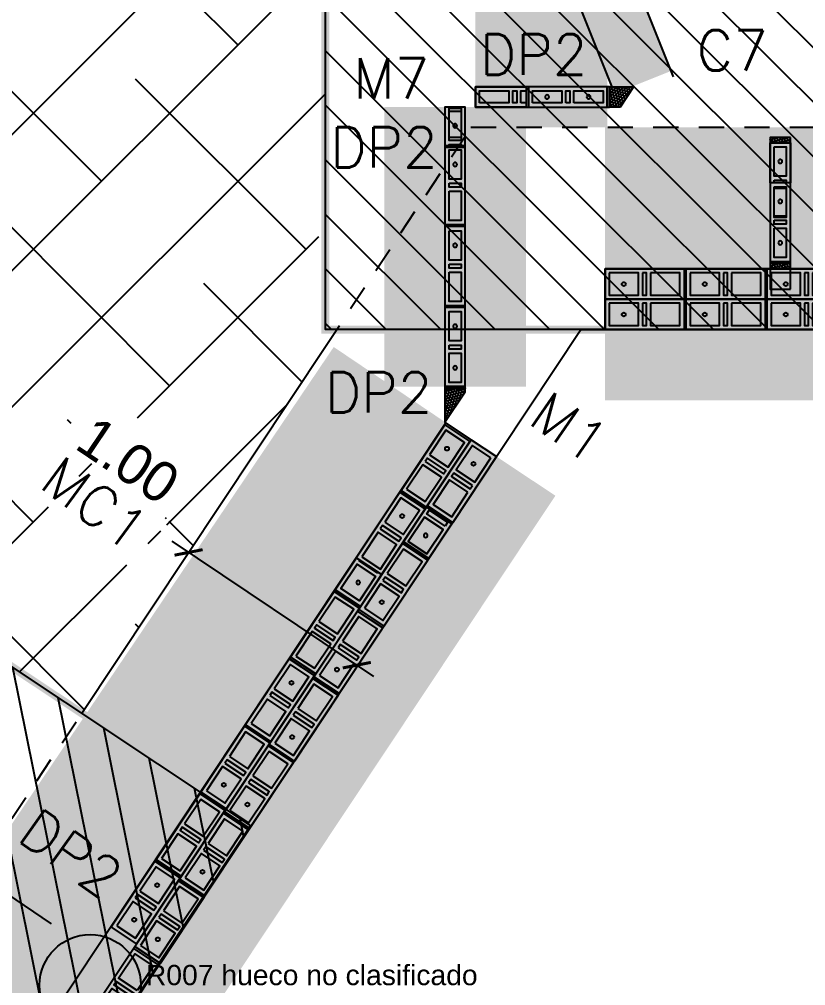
# Model space of a CAD drawing. Header units: metres. Extents: x -33.7 to 13.3, y -17.6 to 9.2.
# Drawn here: x -12.865 to -8.982, y -7.005 to -2.23 of the extents above; entities that cross this region are included whole.
import ezdxf
from ezdxf.enums import TextEntityAlignment as Align
from ezdxf.xclip import XClip

# ---------------------------------------------------------------- set-up
doc = ezdxf.new("R2010")
doc.units = ezdxf.units.M
doc.header["$XCLIPFRAME"] = 2
doc.linetypes.add('HIDDEN', pattern=[0.375, 0.25, -0.125])
for name, color, linetype in [('00', 8, 'Continuous'), ('COTAS', 1, 'Continuous'), ('Pin DP1 en Muro de 10cm', 3, 'Continuous'), ('Pin DP1 en Muro de contencion de 30cm', 3, 'Continuous'), ('Pin DP2 en Muro de 10cm', 30, 'Continuous'), ('Pin DP2 en Muro de contencion de 30cm', 33, 'Continuous'), ('REVISION', 1, 'Continuous'), ('Zapata Z1 de 2.20 x 2.20 x 0.45 m', 6, 'Continuous'), ('Zapata Z3 de 3.30 x 3.30 x 0.55 m', 3, 'Continuous')]:
    doc.layers.add(name, color=color, linetype=linetype)
for name, color, linetype, transparency in [('Cimiento corrido MC1 de 1.00 x 0.30 m', 4, 'Continuous', 0.5), ('Cimiento corrido MC1 de 1.00 x 0.30 m (dentro de zapata)', 144, 'Continuous', 0.5), ('SOT Muro de 10cm', 1, 'Continuous', 0.5), ('SOT Muro de contencion de 30cm', 6, 'Continuous', 0.5)]:
    doc.layers.add(name, color=color, linetype=linetype, transparency=transparency)
doc.styles.add('ROMANS', font='romans')
doc.styles.add('ROTULOS', font='GOTHIC.TTF')
doc.styles.get("Standard").update_dxf_attribs({"font": 'arial.ttf'})
doc.dimstyles.new('DIM_100_2', dxfattribs={"dimtxt": 0.2, "dimasz": 0.1, "dimexe": 0.1, "dimexo": 0.1, "dimgap": 0.15, "dimtad": 1, "dimdsep": 46, "dimtxsty": 'ROTULOS', "dimblk": 'ARCHTICK', "dimcen": 0.1, "dimdle": 0.1, "dimaunit": 1, "dimadec": 3, "dimazin": 3, "dimtfac": 1, "dimtix": 1, "dimtmove": 2, "dimatfit": 3, "dimldrblk": 'FLECHA', "dimfxl": 0.25, "dimtvp": 1, "dimtolj": 1, "dimlwd": -1, "dimlwe": -1})

# ---------------------------------------------------------------- blocks, each defined once
blk = doc.blocks.new('*U109')
for points in [[(-0.075, 0.4), (0.075, 0.4), (0.075, 0.01), (-0.075, 0.01)], [(0.055, 0.38), (-0.055, 0.38), (-0.055, 0.235), (0.055, 0.235)], [(0.055, 0.215), (-0.055, 0.215), (-0.055, 0.195), (0.055, 0.195)], [(0.055, 0.175), (-0.055, 0.175), (-0.055, 0.03), (0.055, 0.03)]]:
    blk.add_lwpolyline(points, close=True)
at = {"color": 251}
blk.add_lwpolyline([(-0.075, 0), (0.075, 0)], dxfattribs=at)
at = {"color": 3}
blk.add_circle((0, 0.3075), 0.00953, dxfattribs=at)
blk = doc.blocks.new('*U110')
for points in [[(-0.075, 0.4), (0.075, 0.4), (0.075, 0.01), (-0.075, 0.01)], [(0.055, 0.38), (-0.055, 0.38), (-0.055, 0.235), (0.055, 0.235)], [(0.055, 0.215), (-0.055, 0.215), (-0.055, 0.195), (0.055, 0.195)], [(0.055, 0.175), (-0.055, 0.175), (-0.055, 0.03), (0.055, 0.03)]]:
    blk.add_lwpolyline(points, close=True)
at = {"color": 251}
blk.add_lwpolyline([(-0.075, 0), (0.075, 0)], dxfattribs=at)
at = {"color": 3}
blk.add_circle((0, 0.3075), 0.00953, dxfattribs=at)
blk = doc.blocks.new('*U111')
for points in [[(-0.075, 0.4), (0.075, 0.4), (0.075, 0.01), (-0.075, 0.01)], [(0.055, 0.38), (-0.055, 0.38), (-0.055, 0.235), (0.055, 0.235)], [(0.055, 0.215), (-0.055, 0.215), (-0.055, 0.195), (0.055, 0.195)], [(0.055, 0.175), (-0.055, 0.175), (-0.055, 0.03), (0.055, 0.03)]]:
    blk.add_lwpolyline(points, close=True)
at = {"color": 251}
blk.add_lwpolyline([(-0.075, 0), (0.075, 0)], dxfattribs=at)
at = {"color": 3}
blk.add_circle((0, 0.3075), 0.00953, dxfattribs=at)
blk = doc.blocks.new('*U106')
for points in [[(-0.075, 0.4), (0.075, 0.4), (0.075, 0.01), (-0.075, 0.01)], [(0.055, 0.38), (-0.055, 0.38), (-0.055, 0.235), (0.055, 0.235)], [(0.055, 0.215), (-0.055, 0.215), (-0.055, 0.195), (0.055, 0.195)], [(0.055, 0.175), (-0.055, 0.175), (-0.055, 0.03), (0.055, 0.03)]]:
    blk.add_lwpolyline(points, close=True)
at = {"color": 251}
blk.add_lwpolyline([(-0.075, 0), (0.075, 0)], dxfattribs=at)
at = {"color": 3}
blk.add_circle((0, 0.3075), 0.00953, dxfattribs=at)
blk = doc.blocks.new('*U105')
for points in [[(-0.075, 0.4), (0.075, 0.4), (0.075, 0.01), (-0.075, 0.01)], [(0.055, 0.38), (-0.055, 0.38), (-0.055, 0.235), (0.055, 0.235)], [(0.055, 0.215), (-0.055, 0.215), (-0.055, 0.195), (0.055, 0.195)], [(0.055, 0.175), (-0.055, 0.175), (-0.055, 0.03), (0.055, 0.03)]]:
    blk.add_lwpolyline(points, close=True)
at = {"color": 251}
blk.add_lwpolyline([(-0.075, 0), (0.075, 0)], dxfattribs=at)
at = {"color": 3}
blk.add_circle((0, 0.3075), 0.00953, dxfattribs=at)
blk = doc.blocks.new('*U375')
for points in [[(-0.075, 0.4), (0.075, 0.4), (0.075, 0.01), (-0.075, 0.01)], [(0.055, 0.38), (-0.055, 0.38), (-0.055, 0.235), (0.055, 0.235)], [(0.055, 0.215), (-0.055, 0.215), (-0.055, 0.195), (0.055, 0.195)], [(0.055, 0.175), (-0.055, 0.175), (-0.055, 0.03), (0.055, 0.03)]]:
    blk.add_lwpolyline(points, close=True)
at = {"color": 251}
blk.add_lwpolyline([(-0.075, 0), (0.075, 0)], dxfattribs=at)
at = {"color": 3}
blk.add_circle((0, 0.3075), 0.00953, dxfattribs=at)
blk = doc.blocks.new('*U366')
for points in [[(-0.075, 0.4), (0.075, 0.4), (0.075, 0.01), (-0.075, 0.01)], [(0.055, 0.38), (-0.055, 0.38), (-0.055, 0.235), (0.055, 0.235)], [(0.055, 0.215), (-0.055, 0.215), (-0.055, 0.195), (0.055, 0.195)], [(0.055, 0.175), (-0.055, 0.175), (-0.055, 0.03), (0.055, 0.03)]]:
    blk.add_lwpolyline(points, close=True)
at = {"color": 251}
blk.add_lwpolyline([(-0.075, 0), (0.075, 0)], dxfattribs=at)
at = {"color": 3}
for centre in [(0, 0.3075), (0, 0.1025)]:
    blk.add_circle(centre, 0.00953, dxfattribs=at)
blk = doc.blocks.new('*U516')
for points in [[(-0.075, 0.4), (0.075, 0.4), (0.075, 0.01), (-0.075, 0.01)], [(0.055, 0.38), (-0.055, 0.38), (-0.055, 0.235), (0.055, 0.235)], [(0.055, 0.38), (-0.055, 0.38), (-0.055, 0.235), (0.055, 0.235)], [(0.055, 0.215), (-0.055, 0.215), (-0.055, 0.195), (0.055, 0.195)], [(0.055, 0.175), (-0.055, 0.175), (-0.055, 0.03), (0.055, 0.03)]]:
    blk.add_lwpolyline(points, close=True)
blk.add_lwpolyline([(0.055, 0.21), (0.055, 0.215), (-0.055, 0.215), (-0.055, 0.21)])
at = {"color": 251}
blk.add_lwpolyline([(-0.075, 0), (0.075, 0)], dxfattribs=at)
blk = doc.blocks.new('*U517')
for points in [[(-0.075, 0.4), (0.075, 0.4), (0.075, 0.01), (-0.075, 0.01)], [(0.055, 0.38), (-0.055, 0.38), (-0.055, 0.235), (0.055, 0.235)], [(0.055, 0.215), (-0.055, 0.215), (-0.055, 0.195), (0.055, 0.195)], [(0.055, 0.175), (-0.055, 0.175), (-0.055, 0.03), (0.055, 0.03)]]:
    blk.add_lwpolyline(points, close=True)
at = {"color": 251}
blk.add_lwpolyline([(-0.075, 0), (0.075, 0)], dxfattribs=at)
at = {"color": 3}
blk.add_circle((0, 0.3075), 0.00953, dxfattribs=at)
blk = doc.blocks.new('*U371')
for points in [[(-0.075, 0.4), (0.075, 0.4), (0.075, 0.01), (-0.075, 0.01)], [(0.055, 0.38), (-0.055, 0.38), (-0.055, 0.235), (0.055, 0.235)], [(0.055, 0.215), (-0.055, 0.215), (-0.055, 0.195), (0.055, 0.195)], [(0.055, 0.175), (-0.055, 0.175), (-0.055, 0.03), (0.055, 0.03)]]:
    blk.add_lwpolyline(points, close=True)
at = {"color": 251}
blk.add_lwpolyline([(-0.075, 0), (0.075, 0)], dxfattribs=at)
at = {"color": 3}
blk.add_circle((0, 0.1025), 0.00953, dxfattribs=at)
blk = doc.blocks.new('*U518')
for points in [[(-0.075, 0.4), (0.075, 0.4), (0.075, 0.01), (-0.075, 0.01)], [(0.055, 0.38), (-0.055, 0.38), (-0.055, 0.235), (0.055, 0.235)], [(0.055, 0.38), (-0.055, 0.38), (-0.055, 0.235), (0.055, 0.235)], [(0.055, 0.215), (-0.055, 0.215), (-0.055, 0.195), (0.055, 0.195)], [(0.055, 0.175), (-0.055, 0.175), (-0.055, 0.03), (0.055, 0.03)]]:
    blk.add_lwpolyline(points, close=True)
blk.add_lwpolyline([(0.055, 0.21), (0.055, 0.215), (-0.055, 0.215), (-0.055, 0.21)])
at = {"color": 251}
blk.add_lwpolyline([(-0.075, 0), (0.075, 0)], dxfattribs=at)
blk = doc.blocks.new('*U374')
for points in [[(-0.075, 0.4), (0.075, 0.4), (0.075, 0.01), (-0.075, 0.01)], [(0.055, 0.38), (-0.055, 0.38), (-0.055, 0.235), (0.055, 0.235)], [(0.055, 0.215), (-0.055, 0.215), (-0.055, 0.195), (0.055, 0.195)], [(0.055, 0.175), (-0.055, 0.175), (-0.055, 0.03), (0.055, 0.03)]]:
    blk.add_lwpolyline(points, close=True)
at = {"color": 251}
blk.add_lwpolyline([(-0.075, 0), (0.075, 0)], dxfattribs=at)
at = {"color": 3}
blk.add_circle((0, 0.1025), 0.00953, dxfattribs=at)
blk = doc.blocks.new('*U515')
for points in [[(-0.075, 0.4), (0.075, 0.4), (0.075, 0.01), (-0.075, 0.01)], [(0.055, 0.38), (-0.055, 0.38), (-0.055, 0.235), (0.055, 0.235)], [(0.055, 0.215), (-0.055, 0.215), (-0.055, 0.195), (0.055, 0.195)], [(0.055, 0.175), (-0.055, 0.175), (-0.055, 0.03), (0.055, 0.03)]]:
    blk.add_lwpolyline(points, close=True)
at = {"color": 3}
blk.add_circle((0, 0.3075), 0.00953, dxfattribs=at)
blk = doc.blocks.new('*U394')
for points in [[(-0.05, 0.4), (0.05, 0.4), (0.05, 0.01), (-0.05, 0.01)], [(0.03, 0.38), (-0.03, 0.38), (-0.03, 0.235), (0.03, 0.235)], [(0.03, 0.215), (-0.03, 0.215), (-0.03, 0.195), (0.03, 0.195)], [(0.03, 0.175), (-0.03, 0.175), (-0.03, 0.03), (0.03, 0.03)]]:
    blk.add_lwpolyline(points, close=True)
at = {"color": 251}
blk.add_lwpolyline([(-0.05, 0), (0.05, 0)], dxfattribs=at)
at = {"color": 3}
for centre in [(0, 0.3075), (0, 0.1025)]:
    blk.add_circle(centre, 0.00953, dxfattribs=at)
blk = doc.blocks.new('*U395')
for points in [[(-0.05, 0.4), (0.05, 0.4), (0.05, 0.01), (-0.05, 0.01)], [(0.03, 0.38), (-0.03, 0.38), (-0.03, 0.235), (0.03, 0.235)], [(0.03, 0.215), (-0.03, 0.215), (-0.03, 0.195), (0.03, 0.195)], [(0.03, 0.175), (-0.03, 0.175), (-0.03, 0.03), (0.03, 0.03)]]:
    blk.add_lwpolyline(points, close=True)
at = {"color": 251}
blk.add_lwpolyline([(-0.05, 0), (0.05, 0)], dxfattribs=at)
at = {"color": 3}
blk.add_circle((0, 0.3075), 0.00953, dxfattribs=at)
blk = doc.blocks.new('*U396')
for points in [[(-0.05, 0.4), (0.05, 0.4), (0.05, 0.01), (-0.05, 0.01)], [(0.03, 0.38), (-0.03, 0.38), (-0.03, 0.235), (0.03, 0.235)], [(0.03, 0.215), (-0.03, 0.215), (-0.03, 0.195), (0.03, 0.195)], [(0.03, 0.175), (-0.03, 0.175), (-0.03, 0.03), (0.03, 0.03)]]:
    blk.add_lwpolyline(points, close=True)
at = {"color": 251}
blk.add_lwpolyline([(-0.05, 0), (0.05, 0)], dxfattribs=at)
at = {"color": 3}
blk.add_circle((0, 0.3075), 0.00953, dxfattribs=at)
blk = doc.blocks.new('*U397')
for points in [[(-0.05, 0.4), (0.05, 0.4), (0.05, 0.21), (-0.05, 0.21)], [(0.03, 0.38), (-0.03, 0.38), (-0.03, 0.235), (0.03, 0.235)]]:
    blk.add_lwpolyline(points, close=True)
at = {"color": 251}
blk.add_lwpolyline([(-0.05, 0.2), (0.05, 0.2)], dxfattribs=at)
blk.add_lwpolyline([(0.03, 0.21), (0.03, 0.215), (-0.03, 0.215), (-0.03, 0.21)])
at = {"color": 3}
blk.add_circle((0, 0.3075), 0.00953, dxfattribs=at)
blk = doc.blocks.new('*U398')
for points in [[(-0.05, 0.4), (0.05, 0.4), (0.05, 0.01), (-0.05, 0.01)], [(0.03, 0.38), (-0.03, 0.38), (-0.03, 0.235), (0.03, 0.235)], [(0.03, 0.215), (-0.03, 0.215), (-0.03, 0.195), (0.03, 0.195)], [(0.03, 0.175), (-0.03, 0.175), (-0.03, 0.03), (0.03, 0.03)]]:
    blk.add_lwpolyline(points, close=True)
at = {"color": 251}
blk.add_lwpolyline([(-0.05, 0), (0.05, 0)], dxfattribs=at)
at = {"color": 3}
for centre in [(0, 0.3075), (0, 0.1025)]:
    blk.add_circle(centre, 0.00953, dxfattribs=at)
blk = doc.blocks.new('*U399')
for points in [[(-0.05, 0.4), (0.05, 0.4), (0.05, 0.01), (-0.05, 0.01)], [(0.03, 0.38), (-0.03, 0.38), (-0.03, 0.235), (0.03, 0.235)], [(0.03, 0.38), (-0.03, 0.38), (-0.03, 0.235), (0.03, 0.235)], [(0.03, 0.215), (-0.03, 0.215), (-0.03, 0.195), (0.03, 0.195)], [(0.03, 0.175), (-0.03, 0.175), (-0.03, 0.03), (0.03, 0.03)]]:
    blk.add_lwpolyline(points, close=True)
blk.add_lwpolyline([(0.03, 0.21), (0.03, 0.215), (-0.03, 0.215), (-0.03, 0.21)])
at = {"color": 251}
blk.add_lwpolyline([(-0.05, 0), (0.05, 0)], dxfattribs=at)
blk = doc.blocks.new('*U400')
for points in [[(-0.05, 0.4), (0.05, 0.4), (0.05, 0.01), (-0.05, 0.01)], [(0.03, 0.38), (-0.03, 0.38), (-0.03, 0.235), (0.03, 0.235)], [(0.03, 0.215), (-0.03, 0.215), (-0.03, 0.195), (0.03, 0.195)], [(0.03, 0.175), (-0.03, 0.175), (-0.03, 0.03), (0.03, 0.03)]]:
    blk.add_lwpolyline(points, close=True)
at = {"color": 251}
blk.add_lwpolyline([(-0.05, 0), (0.05, 0)], dxfattribs=at)
at = {"color": 3}
for centre in [(0, 0.3075), (0, 0.1025)]:
    blk.add_circle(centre, 0.00953, dxfattribs=at)
blk = doc.blocks.new('*U401')
for points in [[(-0.05, 0.4), (0.05, 0.4), (0.05, 0.01), (-0.05, 0.01)], [(0.03, 0.38), (-0.03, 0.38), (-0.03, 0.235), (0.03, 0.235)], [(0.03, 0.215), (-0.03, 0.215), (-0.03, 0.195), (0.03, 0.195)], [(0.03, 0.175), (-0.03, 0.175), (-0.03, 0.03), (0.03, 0.03)]]:
    blk.add_lwpolyline(points, close=True)
at = {"color": 251}
blk.add_lwpolyline([(-0.05, 0), (0.05, 0)], dxfattribs=at)
at = {"color": 3}
for centre in [(0, 0.3075), (0, 0.1025)]:
    blk.add_circle(centre, 0.00953, dxfattribs=at)
blk = doc.blocks.new('_ArchTick')
at = {"color": 0, "linetype": 'ByBlock', "lineweight": -2, "const_width": 0.15}
blk.add_lwpolyline([(-0.5, -0.5), (0.5, 0.5)], dxfattribs=at)
blk = doc.blocks.new('*D438')
at = {"layer": 'COTAS'}
for p, q in [((-12.1124, -4.8087), (-11.1154, -5.4772)), ((-11.9736, -4.7813), (-11.9736, -4.7813)), ((-11.1428, -5.3384), (-11.1428, -5.3384))]:
    blk.add_line(p, q, dxfattribs=at)
at = {"layer": 'Defpoints', "color": 0}
for p in [(-12.0293, -4.8644), (-11.1985, -5.4215), (-11.1985, -5.4215)]:
    blk.add_point(p, dxfattribs=at)
at = {"layer": 'COTAS', "linetype": 'ByBlock', "xscale": 0.1, "yscale": 0.1, "zscale": 0.1}
for p, rotation in [((-12.0293, -4.8644), 146.1557855369851), ((-11.1985, -5.4215), 326.1557855369851)]:
    blk.add_blockref('_ArchTick', p, dxfattribs=dict(at, rotation=rotation))
at = {"layer": 'COTAS', "color": 1, "insert": (-12.3276, -4.4098), "char_height": 0.2, "attachment_point": 5, "rotation": 326.1558, "style": 'ROTULOS'}
blk.add_mtext('\\A1;1.00', dxfattribs=at)
blk = doc.blocks.new('FLECHA')
h = blk.add_hatch(color=256)
edge = h.paths.add_edge_path()
edge.add_line((-0.76, -0.716), (-0.346, 0))
edge.add_line((-0.346, 0), (-0.76, 0.716))
edge.add_arc((-0.63, 0.791), 0.15, 30, 210, ccw=False)
edge.add_line((-0.5, 0.866), (0, 0))
edge.add_line((0, 0), (-0.5, -0.866))
edge.add_arc((-0.63, -0.791), 0.15, 150, 330, ccw=False)
blk.add_line((-0.346, 0), (-1.83, 0))
blk.add_lwpolyline([(-0.76, -0.716), (-0.346, 0), (-0.76, 0.716, -1), (-0.5, 0.866), (0, 0), (-0.5, -0.866, -1)], format="xyb", close=True)
blk = doc.blocks.new('*U373')
for points in [[(-0.075, 0.4), (0.075, 0.4), (0.075, 0.01), (-0.075, 0.01)], [(0.055, 0.38), (-0.055, 0.38), (-0.055, 0.235), (0.055, 0.235)], [(0.055, 0.215), (-0.055, 0.215), (-0.055, 0.195), (0.055, 0.195)], [(0.055, 0.175), (-0.055, 0.175), (-0.055, 0.03), (0.055, 0.03)]]:
    blk.add_lwpolyline(points, close=True)
at = {"color": 3}
blk.add_circle((0, 0.3075), 0.00953, dxfattribs=at)
blk = doc.blocks.new('*U451')
for points in [[(-0.075, 0.4), (0.075, 0.4), (0.075, 0.01), (-0.075, 0.01)], [(0.055, 0.38), (-0.055, 0.38), (-0.055, 0.235), (0.055, 0.235)], [(0.055, 0.215), (-0.055, 0.215), (-0.055, 0.195), (0.055, 0.195)], [(0.055, 0.175), (-0.055, 0.175), (-0.055, 0.03), (0.055, 0.03)]]:
    blk.add_lwpolyline(points, close=True)
at = {"color": 3}
blk.add_circle((0, 0.3075), 0.00953, dxfattribs=at)
blk = doc.blocks.new('*U519')
for points in [[(-0.075, 0.4), (0.075, 0.4), (0.075, 0.01), (-0.075, 0.01)], [(0.055, 0.38), (-0.055, 0.38), (-0.055, 0.235), (0.055, 0.235)], [(0.055, 0.215), (-0.055, 0.215), (-0.055, 0.195), (0.055, 0.195)], [(0.055, 0.175), (-0.055, 0.175), (-0.055, 0.03), (0.055, 0.03)]]:
    blk.add_lwpolyline(points, close=True)
at = {"color": 251}
blk.add_lwpolyline([(-0.075, 0), (0.075, 0)], dxfattribs=at)
at = {"color": 3}
blk.add_circle((0, 0.1025), 0.00953, dxfattribs=at)
blk = doc.blocks.new('Pin DP1 en Muro de 10cm')
at = {"layer": 'Pin DP1 en Muro de 10cm'}
blk.add_hatch(color=256, dxfattribs=at).paths.add_polyline_path([(-2.4368, -3.2574), (-2.3768, -3.2574), (-2.3768, -3.4024), (-2.4368, -3.4024)])
blk.add_lwpolyline([(-2.4368, -3.2574), (-2.3768, -3.2574), (-2.3768, -3.4024), (-2.4368, -3.4024)], close=True, dxfattribs=at)
blk = doc.blocks.new('Pin DP1 en Muro de contencion de 30cm')
at = {"layer": 'Pin DP1 en Muro de contencion de 30cm'}
blk.add_hatch(color=256, dxfattribs=at).paths.add_polyline_path([(-17.68, -16.0187), (-17.7867, -15.9923), (-17.8216, -16.133), (-17.7149, -16.1595)])
blk.add_lwpolyline([(-17.68, -16.0187), (-17.7867, -15.9923), (-17.8216, -16.133), (-17.7149, -16.1595)], close=True, dxfattribs=at)
blk = doc.blocks.new('Pin DP2 en Muro de 10cm')
at = {"layer": 'Pin DP2 en Muro de 10cm'}
for points in [[(-10.3314, -2.6437), (-10.3314, -2.5837), (-10.1864, -2.5837), (-10.1864, -2.6437)], [(-10.1264, -2.6437), (-10.1264, -2.5837), (-9.9814, -2.5837), (-9.9814, -2.6437)]]:
    blk.add_hatch(color=256, dxfattribs=at).paths.add_polyline_path(points)
for points in [[(-10.3314, -2.6437), (-10.3314, -2.5837), (-10.1864, -2.5837), (-10.1864, -2.6437)], [(-10.1264, -2.6437), (-10.1264, -2.5837), (-9.9814, -2.5837), (-9.9814, -2.6437)]]:
    blk.add_lwpolyline(points, close=True, dxfattribs=at)
blk = doc.blocks.new('Pin DP2 en Muro de contencion de 30cm v2')
at = {"layer": 'Pin DP2 en Muro de contencion de 30cm'}
for points in [[(-12.8245, -7.3641), (-12.7328, -7.4249), (-12.6526, -7.3041), (-12.7443, -7.2433)], [(-12.9378, -7.5349), (-12.8462, -7.5957), (-12.766, -7.4749), (-12.8576, -7.4141)]]:
    blk.add_hatch(color=256, dxfattribs=at).paths.add_polyline_path(points)
for points in [[(-12.8245, -7.3641), (-12.7328, -7.4249), (-12.6526, -7.3041), (-12.7443, -7.2433)], [(-12.9378, -7.5349), (-12.8462, -7.5957), (-12.766, -7.4749), (-12.8576, -7.4141)]]:
    blk.add_lwpolyline(points, close=True, dxfattribs=at)
blk = doc.blocks.new('Zapata Z1 de 2.20 x 2.20 x 0.45 m')
at = {"layer": 'Zapata Z1 de 2.20 x 2.20 x 0.45 m'}
h = blk.add_hatch(dxfattribs=at)
h.set_pattern_fill('ANSI31', color=256, scale=0.06, style=0)
h.paths.add_polyline_path([(-1.1, -1.1), (1.1, -1.1), (1.1, 1.1), (-1.1, 1.1)])
at = {"layer": 'Zapata Z1 de 2.20 x 2.20 x 0.45 m', "const_width": 0.04}
blk.add_lwpolyline([(-1.1, -1.1), (1.1, -1.1), (1.1, 1.1), (-1.1, 1.1)], close=True, dxfattribs=at)
blk = doc.blocks.new('Zapata Z3 de 3.30 x 3.30 x 0.55 m')
at = {"layer": 'Zapata Z3 de 3.30 x 3.30 x 0.55 m'}
h = blk.add_hatch(dxfattribs=at)
h.set_pattern_fill('ANSI31', color=256, scale=0.06, style=0)
h.paths.add_polyline_path([(-1.65, -1.65), (1.65, -1.65), (1.65, 1.65), (-1.65, 1.65)])
at = {"layer": 'Zapata Z3 de 3.30 x 3.30 x 0.55 m', "const_width": 0.04}
blk.add_lwpolyline([(-1.65, -1.65), (1.65, -1.65), (1.65, 1.65), (-1.65, 1.65)], close=True, dxfattribs=at)
blk = doc.blocks.new('xMuro 10')
blk.add_hatch(color=256).paths.add_polyline_path([(0, -0.05), (1, -0.05), (1, 0.05), (0, 0.05)])
blk.add_lwpolyline([(0, -0.05), (1, -0.05), (1, 0.05), (0, 0.05)], close=True)
at = {"color": 250, "flags": 1}
for tag, p in [('ID', (0, -0.15)), ('TIPO', (0, -0.25)), ('ESPESOR', (0, -0.35)), ('LARGO', (0, -0.45)), ('ALTO', (0, -0.55)), ('AREA', (0, -0.65))]:
    blk.add_attdef(tag, p, '', height=0.08, dxfattribs=at)
blk = doc.blocks.new('xMuro 30')
blk.add_hatch(color=256).paths.add_polyline_path([(0, -0.15), (1, -0.15), (1, 0.15), (0, 0.15)])
blk.add_lwpolyline([(0, -0.15), (1, -0.15), (1, 0.15), (0, 0.15)], close=True)
at = {"color": 250, "flags": 1}
for tag, p in [('ID', (0, -0.25)), ('TIPO', (0, -0.35)), ('ESPESOR', (0, -0.45)), ('LARGO', (0, -0.55)), ('ALTO', (0, -0.65)), ('AREA', (0, -0.75))]:
    blk.add_attdef(tag, p, '', height=0.08, dxfattribs=at)

msp = doc.modelspace()

# ---------------------------------------------------------------- hatches: boundary and pattern name
at = {"layer": '00'}
h = msp.add_hatch(dxfattribs=at)
h.set_pattern_fill('ANSI38', color=256, scale=0.15)
h.paths.add_polyline_path([(-4.6593, 0.8334), (-8.386, 0.8334), (-8.386, -0.2387), (-4.6593, -0.2387)])
h.paths.add_polyline_path([(-5.3507, 0.0369), (-4.7173, 0.0369), (-4.7173, -0.2631), (-5.3507, -0.2631)])
h.paths.add_polyline_path([(-8.1834, 0.8535), (-7.731, 0.8535), (-7.731, 0.5535), (-8.1834, 0.5535)])
h.paths.add_polyline_path([(-9.586, 0.8334), (-9.586, -0.2387), (-8.386, -0.2387), (-8.386, 0.8334)])
h.paths.add_polyline_path([(-8.386, 6.3702), (-8.386, 1.5334), (-4.6593, 1.5334), (-4.6593, 3.3291), (-2.586, 3.3291), (-2.586, 6.3702)])
h.paths.add_polyline_path([(-11.086, 6.3702), (-11.086, 2.9834), (-9.586, 2.9834), (-9.586, 1.5334), (-8.386, 1.5334), (-8.386, 6.3702)])
h.paths.add_polyline_path([(-9.5393, 1.8241), (-8.9155, 1.8241), (-8.9155, 1.5241), (-9.5393, 1.5241)])
h.paths.add_polyline_path([(-8.386, 6.3702), (-8.386, 7.7363), (-8.8848, 7.7363), (-9.2848, 7.7363), (-9.6848, 7.7363), (-10.0848, 7.7363), (-10.4848, 7.7363), (-10.611, 7.7363), (-10.8848, 7.7362), (-11.086, 7.7362), (-11.086, 6.3702)])
h.paths.add_polyline_path([(-3.182, 7.8863), (-3.182, 7.8663), (-3.182, 7.8364), (-3.182, 7.7563), (-3.182, 7.7363), (-3.372, 7.7363), (-3.372, 7.8364), (-3.7597, 7.8364), (-3.7597, 7.7363), (-3.986, 7.7363), (-3.986, 6.7363), (-4.686, 6.7363), (-4.686, 7.7363), (-4.9222, 7.7363), (-5.1122, 7.7363), (-5.3598, 7.7363), (-5.7598, 7.7363), (-6.1598, 7.7363), (-6.5598, 7.7363), (-6.9598, 7.7363), (-7.3598, 7.7363), (-7.586, 7.7362), (-7.586, 6.7363), (-8.286, 6.7363), (-8.286, 7.7363), (-8.386, 7.7363), (-8.386, 6.3702), (-2.586, 6.3702), (-2.586, 6.7363), (-2.936, 6.7363), (-2.936, 7.7363), (-3.172, 7.7363), (-3.172, 7.8364), (-3.172, 7.8863)], is_closed=False)
h.paths.add_polyline_path([(-2.586, 3.3291), (1.439, 3.3291), (1.439, 4.9451), (-2.011, 4.9451), (-2.011, 6.3702), (-2.586, 6.3702)])
h.paths.add_polyline_path([(-2.011, 7.7363), (-2.236, 7.7363), (-2.236, 6.7363), (-2.586, 6.7363), (-2.586, 6.3702), (-2.011, 6.3702)])
h.paths.add_polyline_path([(4.6574, 4.9302), (3.9462, 5.2268), (4.0571, 5.4926), (2.139, 6.2926), (2.139, 1.5084), (3.2303, 1.5084)])
h.paths.add_polyline_path([(10.1144, 2.8169), (9.7724, 2.9595), (9.9071, 3.2826), (6.4461, 4.726), (6.2536, 4.2645), (5.3035, 4.6608), (3.9158, 1.3334), (9.4957, 1.3334), (9.7777, 2.0095)])
h.paths.add_polyline_path([(8.7205, 1.6505), (9.3407, 1.3935), (9.1876, 1.024), (8.5673, 1.281)])
h.paths.add_polyline_path([(9.4957, 1.3334), (3.9158, 1.3334), (3.6968, 0.8084), (2.139, 0.8084), (2.139, -2.6637), (7.8287, -2.6637)])
h.paths.add_polyline_path([(7.0302, -2.4025), (7.6504, -2.6595), (7.4973, -3.029), (6.877, -2.772)])
h.paths.add_polyline_path([(8.6568, 1.3446), (9.1961, 1.0926), (9.0691, 0.8208), (8.5298, 1.0728)])
h.paths.add_polyline_path([(7.453, -3.5646), (7.8287, -2.6637), (2.139, -2.6637), (2.139, -3.1747), (3.0741, -3.5646)])
h.paths.add_polyline_path([(3.0741, -3.5646), (6.4622, -4.9777), (6.5969, -4.6546), (6.9389, -4.7973), (7.453, -3.5646)])
h.paths.add_polyline_path([(-5.3882, -2.6637), (-5.3882, -0.9387), (-8.0538, -0.9387), (-8.0538, -2.6637)])
h.paths.add_polyline_path([(-6.0368, -2.5157), (-5.5845, -2.5157), (-5.5845, -2.8157), (-6.0368, -2.8157)])
h.paths.add_polyline_path([(-11.386, -3.8953), (-11.386, -2.6637), (-11.386, -0.3166), (-12.886, -0.3166), (-12.886, 0.5401), (-15.8572, -0.7944), (-17.5814, -3.3881), (-14.0719, -5.7717), (-13.5557, -4.9952), (-12.557, -5.6591)])
h.paths.add_polyline_path([(-15.8572, -0.7944), (-17.6054, -1.5796), (-17.4593, -1.6767), (-18.2811, -2.9129), (-17.5814, -3.3881)])
h.paths.add_polyline_path([(-12.886, 1.3334), (-12.886, 2.4194), (-15.3829, 4.7202), (-17.9279, 4.7202), (-20.7334, 0.4997), (-17.9006, -1.3833), (-15.5456, -0.3256), (-14.4428, 1.3334)])
h.paths.add_polyline_path([(-11.786, 2.9834), (-12.886, 2.9834), (-12.886, 2.8274), (-15.36, 5.107), (-15.36, 5.5139), (-11.786, 5.5139), (-11.786, 2.9834)])
h.paths.add_polyline_path([(-23.2556, 0.1331), (-23.1743, 0.079), (-22.2323, 1.4961), (-20.9832, 0.6658), (-18.2881, 4.7202), (-18.66, 4.7202), (-18.66, 7.0363)])
h.paths.add_polyline_path([(-15.36, 7.0363), (-15.36, 6.3702), (-11.786, 6.3702), (-11.786, 7.0363)])
h.paths.add_polyline_path([(-14.9493, 6.5059), (-14.4969, 6.5059), (-14.4969, 6.2059), (-14.9493, 6.2059)])
h.paths.add_polyline_path([(-13.402, 7.054), (-12.7307, 7.0389), (-12.7397, 6.639), (-13.411, 6.6541)])
h.paths.add_polyline_path([(-11.736, 6.2139), (-11.736, 6.3702), (-15.36, 6.3702), (-15.36, 6.2139)])
h.paths.add_polyline_path([(-22.706, -7.3169), (-22.4748, -6.3262), (-20.6318, -6.7465), (-19.9949, -3.9537), (-22.5603, -2.2485), (-24.2496, -4.7898), (-23.3334, -5.3988), (-24.0254, -6.4398)])
h.paths.add_polyline_path([(-25.7636, -7.053), (-25.6242, -7.0875), (-25.9129, -8.2523), (-23.5743, -8.8319), (-23.4877, -8.4824), (-23.4397, -8.2471), (-23.8182, -8.1533), (-24.2016, -8.0582), (-24.5899, -7.962), (-24.9781, -7.8658), (-25.3664, -7.7696), (-25.7449, -7.6757), (-25.7088, -7.5301), (-25.3206, -7.6264), (-24.9323, -7.7226), (-24.5441, -7.8188), (-24.1558, -7.9151), (-23.7821, -8.0077), (-23.3939, -8.1039), (-23.2483, -8.14), (-23.3445, -8.5282), (-23.4287, -8.868), (-23.0877, -8.9525), (-22.706, -7.3169), (-24.0254, -6.4398), (-24.7173, -7.4808), (-25.6392, -6.868)])
h.paths.add_polyline_path([(-19.3284, -9.3819), (-18.7609, -9.7591), (-16.3508, -6.1334), (-13.937, -7.7379), (-13.7738, -7.492), (-14.7736, -6.8274), (-14.238, -6.0216), (-17.7475, -3.638), (-19.9216, -6.9085), (-18.797, -7.165)])
h.paths.add_polyline_path([(-19.7546, -10.8089), (-19.5492, -10.945), (-18.927, -10.009), (-19.4029, -9.6926), (-19.6751, -10.8286)])
h.paths.add_polyline_path([(-18.6973, -16.0499), (-18.2664, -14.311), (-20.7079, -12.6881), (-19.7152, -11.1948), (-20.6224, -10.5938), (-20.8884, -10.5278), (-21.2767, -10.4316), (-21.6649, -10.3354), (-22.0532, -10.2391), (-22.124, -10.2216), (-24.9656, -14.4963)])
h.paths.add_polyline_path([(-24.9656, -14.4963), (-22.124, -10.2216), (-22.4414, -10.1429), (-22.8297, -10.0467), (-23.218, -9.9505), (-23.6062, -9.8542), (-23.9945, -9.758), (-24.3827, -9.6618), (-24.771, -9.5655), (-25.1592, -9.4693), (-25.5475, -9.3731), (-25.9357, -9.2769), (-26.1534, -9.2229), (-26.324, -9.1806), (-26.7122, -9.0844), (-27.1005, -8.9882), (-27.2036, -8.9626), (-30.0452, -13.2373), (-25.6764, -14.3201)])
h.paths.add_polyline_path([(-22.1972, -9.4099), (-21.5063, -9.5712), (-21.5972, -9.9607), (-22.2881, -9.7994)])
h.paths.add_polyline_path([(-27.2036, -8.9626), (-27.4887, -8.8919), (-27.877, -8.7957), (-28.2652, -8.6995), (-28.2888, -8.6936), (-28.6535, -8.6032), (-29.032, -8.5094), (-29.1026, -8.4919), (-31.9442, -12.7666), (-30.0452, -13.2373)])
h.paths.add_polyline_path([(-29.6289, -8.3615), (-29.6974, -8.3445), (-29.733, -8.3357), (-30.0423, -8.259), (-33.4182, -12.4013), (-31.9442, -12.7666), (-29.1026, -8.4919), (-29.2503, -8.4553)])
h.paths.add_polyline_path([(-27.3143, -6.1019), (-26.9261, -6.1982), (-26.5378, -6.2944), (-26.4809, -6.3085), (-26.7993, -6.0969), (-26.1073, -5.0559), (-26.5251, -4.7781), (-27.3934, -6.0824), (-27.3241, -6.0995)], is_closed=False)
h.paths.add_polyline_path([(-26.1838, -6.5367), (-26.1924, -6.5713), (-26.338, -6.5352), (-26.3294, -6.5006), (-26.5836, -6.4376), (-26.9719, -6.3414), (-27.3601, -6.2451), (-27.4817, -6.215), (-27.7172, -6.5687), (-26.0735, -6.9761), (-25.889, -6.702), (-26.1102, -6.5549)])
h.paths.add_polyline_path([(-27.7888, -6.6763), (-28.4237, -7.6299), (-28.0482, -7.723)])
h.paths.add_polyline_path([(-23.1743, 0.079), (-23.2556, 0.1331), (-26.5251, -4.7781), (-26.1073, -5.0559), (-25.4153, -4.0149), (-24.4994, -4.6237), (-22.8101, -2.0824), (-24.0592, -1.2521)])
h.paths.add_polyline_path([(-14.4428, 1.3334), (-15.5456, -0.3256), (-12.886, 0.8689), (-12.886, 1.3334)])
h.paths.add_polyline_path([(-11.0382, -0.4636), (-11.0382, -0.3166), (-11.386, -0.3166), (-11.386, -2.6637), (-11.3538, -2.6637), (-11.3538, -0.4636)])
h.paths.add_polyline_path([(-19.9216, -6.9085), (-17.7475, -3.638), (-18.4471, -3.1628), (-19.2861, -4.4249), (-19.7277, -4.1314), (-20.3393, -6.8132)])
h.paths.add_polyline_path([(2.1518, -2.8988), (2.7756, -2.8988), (2.7756, -3.1988), (2.1518, -3.1988)])
h.paths.add_polyline_path([(-20.7446, -3.7304), (-20.0476, -3.8632), (-20.1225, -4.2561), (-20.8195, -4.1233)])
h.paths.add_polyline_path([(-25.755, -7.6631), (-25.1515, -7.8209), (-25.2273, -8.1111), (-25.8309, -7.9534)])
h.paths.add_polyline_path([(-19.2987, -9.1554), (-19.0535, -8.8097), (-18.8088, -8.9833), (-19.054, -9.329)])
h.paths.add_polyline_path([(-20.9886, -10.5251), (-20.5588, -10.6317), (-20.631, -10.9229), (-21.0608, -10.8163)])
h.paths.add_polyline_path([(-25.441, -14.4093), (-25.2795, -13.7576), (-24.8912, -13.8538), (-25.0527, -14.5055)])
h.paths.add_polyline_path([(-25.6505, -14.3528), (-25.5225, -13.7715), (-25.2295, -13.8361), (-25.3575, -14.4174)])
h.paths.add_polyline_path([(-19.8576, -6.0936), (-19.4643, -5.503), (-19.1314, -5.7247), (-19.5246, -6.3153)])
h.paths.add_polyline_path([(-2.011, 6.6254), (-2.0963, 6.6254), (-2.0963, 6.9254), (-2.011, 6.9254)], flags=16)
h.paths.add_polyline_path([(-2.011, 6.8147), (-2.1595, 6.8147), (-2.1595, 7.2147), (-2.011, 7.2147)], flags=16)
h.paths.add_polyline_path([(-7.1504, 0.8049), (-6.441, 0.789), (-6.45, 0.3891), (-7.1594, 0.4051)], flags=16)
h.paths.add_polyline_path([(-7.1232, 0.4867), (-6.547, 0.4867), (-6.547, 0.1867), (-7.1232, 0.1867)], flags=16)
h.paths.add_polyline_path([(-6.0487, -0.1365), (-6.0487, 0.5635), (-5.6487, 0.5635), (-5.6487, -0.1365)], flags=16)
h.paths.add_polyline_path([(-11.0246, 6.0206), (-10.3913, 6.0206), (-10.3913, 5.7206), (-11.0246, 5.7206)], flags=16)
h.paths.add_polyline_path([(-10.7401, 4.2263), (-10.1639, 4.2263), (-10.1639, 3.9263), (-10.7401, 3.9263)], flags=16)
h.paths.add_polyline_path([(-10.8373, 4.5734), (-10.1277, 4.5734), (-10.1277, 4.1734), (-10.8373, 4.1734)], flags=16)
h.paths.add_polyline_path([(-8.9728, 6.9005), (-8.9728, 7.572), (-8.5728, 7.572), (-8.5728, 6.9005)], flags=16)
h.paths.add_polyline_path([(-10.0971, 7.638), (-9.4258, 7.6229), (-9.4348, 7.223), (-10.1061, 7.2381)], flags=16)
h.paths.add_polyline_path([(-10.0218, 7.3154), (-9.4265, 7.3154), (-9.4265, 7.0154), (-10.0218, 7.0154)], flags=16)
h.paths.add_polyline_path([(-10.8373, 7.0355), (-10.1277, 7.0355), (-10.1277, 6.6355), (-10.8373, 6.6355)], flags=16)
h.paths.add_polyline_path([(-10.7401, 6.6884), (-10.1639, 6.6884), (-10.1639, 6.3884), (-10.7401, 6.3884)], flags=16)
h.paths.add_polyline_path([(-5.3728, 6.9005), (-5.3728, 7.572), (-4.9728, 7.572), (-4.9728, 6.9005)], flags=16)
h.paths.add_polyline_path([(-6.3245, 7.3651), (-5.7292, 7.3651), (-5.7292, 7.0651), (-6.3245, 7.0651)], flags=16)
h.paths.add_polyline_path([(-6.3998, 7.638), (-5.7285, 7.6229), (-5.7375, 7.223), (-6.4088, 7.2381)], flags=16)
h.paths.add_polyline_path([(-3.7873, 7.2147), (-3.0777, 7.2147), (-3.0777, 6.8147), (-3.7873, 6.8147)], flags=16)
h.paths.add_polyline_path([(-7.2901, 6.8676), (-6.7139, 6.8676), (-6.7139, 6.5676), (-7.2901, 6.5676)], flags=16)
h.paths.add_polyline_path([(-7.3873, 7.2147), (-6.6777, 7.2147), (-6.6777, 6.8147), (-7.3873, 6.8147)], flags=16)
h.paths.add_polyline_path([(-1.8399, 4.034), (-1.1304, 4.034), (-1.1304, 3.634), (-1.8399, 3.634)], flags=16)
h.paths.add_polyline_path([(0.4157, 4.2451), (0.9919, 4.2451), (0.9919, 3.9451), (0.4157, 3.9451)], flags=16)
h.paths.add_polyline_path([(0.3231, 4.5921), (1.0326, 4.5921), (1.0326, 4.1921), (0.3231, 4.1921)], flags=16)
h.paths.add_polyline_path([(3.3137, 4.5875), (3.9633, 4.302), (3.8023, 3.9358), (3.1528, 4.2213)], flags=16)
h.paths.add_polyline_path([(3.2297, 4.2453), (3.7572, 4.0135), (3.6365, 3.7389), (3.109, 3.9707)], flags=16)
h.paths.add_polyline_path([(2.1466, -0.3731), (2.7704, -0.3731), (2.7704, -0.6731), (2.1466, -0.6731)], flags=16)
h.paths.add_polyline_path([(3.1299, 0.6767), (3.7728, 0.6767), (3.7728, 0.3767), (3.1299, 0.3767)], flags=16)
h.paths.add_polyline_path([(6.9665, -2.7084), (7.5058, -2.9604), (7.3788, -3.2322), (6.8395, -2.9801)], flags=16)
h.paths.add_polyline_path([(-7.9718, -0.9672), (-7.2625, -0.9832), (-7.2715, -1.3831), (-7.9809, -1.3671)], flags=16)
h.paths.add_polyline_path([(-7.9447, -1.2855), (-7.3685, -1.2855), (-7.3685, -1.5855), (-7.9447, -1.5855)], flags=16)
h.paths.add_polyline_path([(-16.0534, -4.1835), (-15.8082, -3.8378), (-15.5635, -4.0114), (-15.8087, -4.3571)], flags=16)
h.paths.add_polyline_path([(-15.882, -4.4089), (-15.4893, -3.818), (-15.1561, -4.0394), (-15.5489, -4.6303)], flags=16)
h.paths.add_polyline_path([(-15.4944, -0.66), (-15.1916, -1.3017), (-15.5533, -1.4724), (-15.8562, -0.8307)], flags=16)
h.paths.add_polyline_path([(-15.1916, -0.7068), (-14.9795, -1.0737), (-15.2392, -1.2238), (-15.4513, -0.8569)], flags=16)
h.paths.add_polyline_path([(-12.4951, -4.0567), (-11.9374, -4.4306), (-12.1602, -4.7628), (-12.7178, -4.3889)], flags=16)
h.paths.add_polyline_path([(-12.6176, -4.3441), (-12.1384, -4.6972), (-12.3163, -4.9387), (-12.7955, -4.5856)], flags=16)
h.paths.add_polyline_path([(-18.1856, -2.8372), (-17.7928, -2.2463), (-17.4597, -2.4677), (-17.8524, -3.0586)], flags=16)
h.paths.add_polyline_path([(-19.6813, 0.7981), (-19.0904, 0.4053), (-19.3118, 0.0722), (-19.9027, 0.465)], flags=16)
h.paths.add_polyline_path([(-15.0925, 3.5852), (-14.7506, 3.8357), (-14.5733, 3.5937), (-14.9152, 3.3432)], flags=16)
h.paths.add_polyline_path([(-19.1626, 2.6531), (-18.5717, 2.2604), (-18.7931, 1.9272), (-19.384, 2.32)], flags=16)
h.paths.add_polyline_path([(-18.8699, 2.7271), (-18.5287, 2.4757), (-18.7067, 2.2342), (-19.0479, 2.4856)], flags=16)
h.paths.add_polyline_path([(-15.0544, 3.2966), (-14.5142, 3.7567), (-14.2549, 3.4521), (-14.795, 2.9921)], flags=16)
h.paths.add_polyline_path([(-15.3473, 5.5061), (-14.7235, 5.5061), (-14.7235, 5.2061), (-15.3473, 5.2061)], flags=16)
h.paths.add_polyline_path([(-13.6656, 5.4855), (-12.9562, 5.4695), (-12.9653, 5.0696), (-13.6746, 5.0856)], flags=16)
h.paths.add_polyline_path([(-13.6384, 5.1672), (-13.0622, 5.1672), (-13.0622, 4.8672), (-13.6384, 4.8672)], flags=16)
h.paths.add_polyline_path([(-20.9408, 3.2934), (-20.4616, 2.9403), (-20.6396, 2.6988), (-21.1188, 3.0519)], flags=16)
h.paths.add_polyline_path([(-20.8113, 3.603), (-20.2521, 3.2313), (-20.4736, 2.8982), (-21.0327, 3.2699)], flags=16)
h.paths.add_polyline_path([(-13.3383, 6.7373), (-12.7431, 6.7373), (-12.7431, 6.4373), (-13.3383, 6.4373)], flags=16)
h.paths.add_polyline_path([(-20.6692, -4.0667), (-20.2504, -4.1315), (-20.2962, -4.4279), (-20.7151, -4.3632)], flags=16)
h.paths.add_polyline_path([(-22.9334, -3.0194), (-22.3425, -3.4122), (-22.5639, -3.7453), (-23.1548, -3.3525)], flags=16)
h.paths.add_polyline_path([(-22.6407, -2.9454), (-22.2996, -3.1968), (-22.4775, -3.4384), (-22.8187, -3.187)], flags=16)
h.paths.add_polyline_path([(-23.6003, -7.6928), (-22.9968, -7.8506), (-23.0727, -8.1408), (-23.6762, -7.983)], flags=16)
h.paths.add_polyline_path([(-19.1273, -9.3808), (-18.7346, -8.7899), (-18.4014, -9.0114), (-18.7942, -9.6023)], flags=16)
h.paths.add_polyline_path([(-19.2282, -15.1266), (-18.6685, -15.3293), (-18.7707, -15.6113), (-19.3304, -15.4087)], flags=16)
h.paths.add_polyline_path([(-21.7032, -10.3271), (-21.0997, -10.4849), (-21.1756, -10.7752), (-21.7791, -10.6174)], flags=16)
h.paths.add_polyline_path([(-19.1764, -14.8285), (-18.5329, -15.0204), (-18.6472, -15.4037), (-19.2907, -15.2119)], flags=16)
h.paths.add_polyline_path([(-24.6976, -2.4015), (-24.2184, -2.7546), (-24.3963, -2.9961), (-24.8755, -2.643)], flags=16)
h.paths.add_polyline_path([(-24.8921, -2.5383), (-24.3329, -2.91), (-24.5543, -3.2432), (-25.1135, -2.8715)], flags=16)
h.paths.add_polyline_path([(8.1076, 3.5617), (8.6525, 3.3222), (8.5318, 3.0475), (7.9869, 3.287)], flags=16)
h.paths.add_polyline_path([(8.2853, 3.9202), (8.8214, 3.6702), (8.6481, 3.2986), (8.112, 3.5486)], flags=16)
h.paths.add_polyline_path([(2.8707, 5.5518), (3.4156, 5.3122), (3.2949, 5.0376), (2.75, 5.2771)], flags=24)
h.paths.add_polyline_path([(3.1058, 5.8643), (3.618, 5.5686), (3.413, 5.2135), (2.9008, 5.5092)], flags=24)
h = msp.add_hatch(dxfattribs=at)
h.set_pattern_fill('HONEY', color=256, scale=0.0025, angle=346.1385)
h.set_pattern_definition([(13.86149112, (-2301.272687, -3981.698062), (0.009912652092, 0.009526334386), [0.0079375, -0.015875]), (133.86149112, (-2301.272687, -3981.698062), (-0.013206373629, 0.003821441338), [0.0079375, -0.015875]), (73.86149112, (-2301.272687, -3981.698062), (-0.003293721537, 0.013347775724), [-0.015875, 0.0079375])])
h.paths.add_polyline_path([(-9.9514, -2.6637), (-9.9514, -2.5637), (-9.8315, -2.5637), (-9.898, -2.6637)])
h = msp.add_hatch(dxfattribs=at)
h.set_pattern_fill('HONEY', color=256, scale=0.0025, angle=283.8615)
h.set_pattern_definition([(283.86149112, (-3988.1600835, 2288.4544146), (0.009526334386, -0.009912652092), [0.0079375, -0.015875]), (43.86149112, (-3988.1600835, 2288.4544146), (0.003821441338, 0.013206373629), [0.0079375, -0.015875]), (343.86149112, (-3988.1600835, 2288.4544146), (0.013347775724, 0.003293721537), [-0.015875, 0.0079375])])
h.paths.add_polyline_path([(-9.0574, -2.8137), (-9.1575, -2.8136), (-9.1574, -2.8398), (-9.0574, -2.8399)])
h = msp.add_hatch(dxfattribs=at)
h.set_pattern_fill('HONEY', color=256, scale=0.0025, angle=283.8615)
h.set_pattern_definition([(283.86149112, (-3988.160173, 2287.8306076), (0.009526334386, -0.009912652092), [0.0079375, -0.015875]), (43.86149112, (-3988.160173, 2287.8306076), (0.003821441338, 0.013206373629), [0.0079375, -0.015875]), (343.86149112, (-3988.160173, 2287.8306076), (0.013347775724, 0.003293721537), [-0.015875, 0.0079375])])
h.paths.add_polyline_path([(-9.0575, -3.4375), (-9.1575, -3.4374), (-9.1575, -3.4636), (-9.0575, -3.4637)])
h = msp.add_hatch(dxfattribs=at)
h.set_pattern_fill('HONEY', color=256, scale=0.0025, angle=283.8615)
h.set_pattern_definition([(283.86149112, (-3989.765806, 2287.223337), (0.009526334386, -0.009912652092), [0.0079375, -0.015875]), (43.86149112, (-3989.765806, 2287.223337), (0.003821441338, 0.013206373629), [0.0079375, -0.015875]), (343.86149112, (-3989.765806, 2287.223337), (0.013347775724, 0.003293721537), [-0.015875, 0.0079375])])
h.paths.add_polyline_path([(-10.6631, -4.0448), (-10.7632, -4.0447), (-10.7632, -4.2215), (-10.6631, -4.071)])

# ---------------------------------------------------------------- linework, layer by layer
for points, const_width in [([(-11.236, 1.0834), (-9.7872, -2.5416)], 0.3), ([(-10.6132, -2.4137), (-9.9614, -2.4137)], 0.7), ([(-10.7132, -3.7488), (-10.7132, -2.6637)], 0.7), ([(-12.7901, -6.8236), (-19.15, -2.504)], 0.3), ([(-9.1075, -3.4274), (-9.1075, -2.8398)], 0.7), ([(-9.9727, -3.2636), (-8.0558, -3.2636)], 1), ([(-10.7132, -4.0447), (-10.7132, -3.7685)], 0.7), ([(-12.1188, -5.9473), (-10.9003, -4.1409)], 1), ([(-12.1156, -5.9342), (-10.898, -4.129)], 1), ([(-13.3444, -7.7559), (-12.1267, -5.9508)], 1), ([(-12.5659, -6.6102), (-12.1299, -5.9639)], 1)]:
    msp.add_lwpolyline(points, dxfattribs=dict(at, const_width=const_width))
for points in [[(-11.3976, 1.0834), (-9.9376, -2.5694)], [(-11.0745, 1.0834), (-9.6367, -2.5137)], [(-8.0538, -3.7636), (-11.3538, -3.7636), (-11.3538, -0.4636), (-8.0538, -0.4636)], [(-12.7058, -6.6995), (-19.0657, -2.38)], [(-17.1568, -14.407), (-10.0922, -3.7636)], [(-10.0922, -3.7636), (1.489, -3.7636)], [(-12.557, -5.6591), (-11.3538, -3.8468)], [(-14.238, -6.0216), (-14.7736, -6.8274), (-12.9414, -8.0452), (-11.7236, -6.2131), (-13.5557, -4.9952), (-14.0719, -5.7717)]]:
    msp.add_lwpolyline(points, dxfattribs=at)
for points in [[(-9.9514, -2.6637), (-9.9514, -2.5637), (-9.8315, -2.5637), (-9.898, -2.6637)], [(-9.0574, -2.8137), (-9.1575, -2.8136), (-9.1574, -2.8398), (-9.0574, -2.8399)], [(-9.0575, -3.4375), (-9.1575, -3.4374), (-9.1575, -3.4636), (-9.0575, -3.4637)], [(-10.6631, -4.0448), (-10.7632, -4.0447), (-10.7632, -4.2215), (-10.6631, -4.071)]]:
    msp.add_lwpolyline(points, close=True, dxfattribs=at)
at = {"layer": '00', "linetype": 'HIDDEN', "ltscale": 0.5}
for points in [[(-11.3538, -3.8468), (-10.6347, -2.7636)], [(-10.6347, -2.7636), (-8.0538, -2.7636)], [(-13.7738, -7.492), (-12.557, -5.6591)]]:
    msp.add_lwpolyline(points, dxfattribs=at)
at = {"layer": 'Cimiento corrido MC1 de 1.00 x 0.30 m', "const_width": 1}
msp.add_lwpolyline([(-10.6344, -4.3074), (-11.8463, -6.1315)], dxfattribs=at)
at = {"layer": 'Cimiento corrido MC1 de 1.00 x 0.30 m (dentro de zapata)', "const_width": 1}
for points in [[(-9.9727, -3.6136), (-8.0538, -3.6136)], [(-11.8463, -6.1315), (-13.0637, -7.9639)]]:
    msp.add_lwpolyline(points, dxfattribs=at)
at = {"layer": 'REVISION', "color": 1}
msp.add_circle((-12.5153, -7.0027), 0.25, dxfattribs=at)

# ---------------------------------------------------------------- block references
at = {"layer": '00'}
for name, p, rotation in [('Zapata Z3 de 3.30 x 3.30 x 0.55 m', (-9.7038, -2.1136), 270.0000011238745), ('Pin DP2 en Muro de 10cm', (-13.3269, 7.3118), 89.99998127603168), ('Pin DP2 en Muro de 10cm', (-6.4937, -13.1912), 270.0000011238745), ('Pin DP1 en Muro de contencion de 30cm', (-29.7543, 9.8235), 103.9203919791916), ('*U109', (-9.5727, -3.5386), 90.00000000000017), ('Pin DP1 en Muro de contencion de 30cm', (-29.3543, 9.8235), 103.9203919791916), ('*U110', (-9.1727, -3.5386), 90.00000000000017), ('Pin DP1 en Muro de contencion de 30cm', (-28.9543, 9.8235), 103.9203919791916), ('*U111', (-8.7727, -3.5386), 90.00000000000017), ('Pin DP1 en Muro de contencion de 30cm', (-29.7543, 9.6735), 103.9203919791916), ('*U109', (-9.5727, -3.6886), 90.00000000000017), ('Pin DP1 en Muro de contencion de 30cm', (-29.3543, 9.6735), 103.9203919791916), ('*U110', (-9.1727, -3.6886), 90.00000000000017), ('Pin DP1 en Muro de contencion de 30cm', (-28.9543, 9.6735), 103.9203919791916), ('*U111', (-8.7727, -3.6886), 90.00000000000017), ('Pin DP2 en Muro de 10cm', (-13.3269, 6.3068), 89.99998127603168), ('*U374', (-10.6966, -4.2663), 146.4290513009439), ('Pin DP1 en Muro de contencion de 30cm', (-32.8763, -13.5221), 160.3494582355795), ('*U375', (-10.7924, -4.6827), 326.3860430314556), ('Pin DP1 en Muro de contencion de 30cm', (11.5077, 4.7272), 340.306448953008), ('*U519', (-10.9181, -4.5994), 146.4290513009439), ('Pin DP1 en Muro de contencion de 30cm', (-33.0978, -13.8552), 160.3494582355795), ('Pin DP1 en Muro de contencion de 30cm', (-32.9884, -13.9342), 160.3064291051652), ('*U106', (-10.9053, -4.8538), 146.4290513009439), ('Pin DP1 en Muro de contencion de 30cm', (-33.3217, -14.1668), 160.3064291051652), ('Zapata Z1 de 2.20 x 2.20 x 0.45 m', (-13.2486, -6.5202), 56.38724033734337), ('Pin DP1 en Muro de contencion de 30cm', (-33.1984, -14.2804), 160.3494582355795), ('*U518', (-11.243, -5.0901), 146.4290513009439), ('*U105', (-11.1267, -5.187), 146.4290513009439), ('Pin DP1 en Muro de contencion de 30cm', (-33.4198, -14.6135), 160.3494582355795), ('*U371', (-11.4642, -5.4234), 146.4290513009439), ('Pin DP1 en Muro de contencion de 30cm', (-33.644, -14.6791), 160.3494582355795), ('*U106', (-11.3477, -5.5204), 146.4290513009439), ('Pin DP1 en Muro de contencion de 30cm', (-33.6408, -14.9469), 160.3494582355795), ('*U517', (-11.6854, -5.7567), 146.4290513009439), ('*U106', (-11.569, -5.8536), 146.4290513009439), ('Pin DP1 en Muro de contencion de 30cm', (-33.9785, -15.1832), 160.3494582355795), ('Pin DP1 en Muro de contencion de 30cm', (-33.8621, -15.2801), 160.3494582355795), ('*U516', (-11.9066, -6.09), 146.4290513009439), ('*U105', (-11.7904, -6.1867), 146.4290513009439), ('Pin DP1 en Muro de contencion de 30cm', (-34.0834, -15.6133), 160.3494582355795), ('*U366', (-12.1278, -6.4232), 146.4290513009439), ('*U106', (-12.0114, -6.5201), 146.4290513009439), ('Pin DP1 en Muro de contencion de 30cm', (-34.3045, -15.9467), 160.3494582355795)]:
    msp.add_blockref(name, p, dxfattribs=dict(at, rotation=rotation))
ref = msp.add_blockref('*U399', (-10.2132, -2.6137), dxfattribs=dict(at, xscale=-1, rotation=89.99999999999997))
XClip(ref).set_block_clipping_path([(-0.0499999999, 0.1482651494), (0.0499999999, 0.4)])
at = {"layer": '00', "xscale": -1, "rotation": 89.99999999999994}
msp.add_blockref('*U398', (-9.9514, -2.6137), dxfattribs=at)
at = {"layer": '00'}
for name, p in [('Pin DP2 en Muro de 10cm', (0, 0)), ('Pin DP1 en Muro de 10cm', (-8.3064, -0.0173)), ('Pin DP1 en Muro de 10cm', (-6.7008, -0.005)), ('Pin DP2 en Muro de contencion de 30cm v2', (0.5541, 0.8255))]:
    msp.add_blockref(name, p, dxfattribs=at)
at = {"layer": '00', "xscale": -1}
for name, p in [('*U397', (-10.7132, -3.0637)), ('*U396', (-10.7132, -3.2547)), ('*U401', (-9.1075, -3.4374)), ('*U395', (-10.7132, -3.6547)), ('*U394', (-10.7132, -4.0547))]:
    msp.add_blockref(name, p, dxfattribs=at)
at = {"layer": '00'}
ref = msp.add_blockref('*U400', (-9.1075, -3.2398), dxfattribs=dict(at, xscale=-1))
XClip(ref).set_block_clipping_path([(-0.0499372828, 0.2023607706), (0.0499999999, 0.4)])
ref = msp.add_blockref('*U373', (-10.6883, -4.5244), dxfattribs=dict(at, xscale=-1, rotation=146.3860430117086))
XClip(ref).set_block_clipping_path([(-0.0743426209, 0.1894353442), (0.0758636395, 0.3945352105)])
ref = msp.add_blockref('*U515', (-11.0215, -4.757), dxfattribs=dict(at, xscale=-1, rotation=146.3860430117086))
XClip(ref).set_block_clipping_path([(-0.0747826076, 0.2114411725), (0.0742232042, 0.4)])
ref = msp.add_blockref('*U451', (-12.2329, -6.8532), dxfattribs=dict(at, xscale=-1, rotation=146.3860430117086))
XClip(ref).set_block_clipping_path([(-0.0749119272, 0), (0.0749999999, 0.3778970255)])
at = {"layer": 'SOT Muro de 10cm', "xscale": 0.6617348505742608}
msp.add_blockref('xMuro 10', (-10.6132, -2.6137), dxfattribs=at)
at = {"layer": 'SOT Muro de 10cm', "rotation": 90}
for p, xscale in [((-10.7132, -4.0547), 1.3909230972742805), ((-9.1075, -3.5636), 0.7238096784661243)]:
    msp.add_blockref('xMuro 10', p, dxfattribs=dict(at, xscale=xscale))
at = {"layer": 'SOT Muro de contencion de 30cm', "xscale": 11.46172589141256}
msp.add_blockref('xMuro 30', (-9.9727, -3.6136), dxfattribs=at)
at = {"layer": 'SOT Muro de contencion de 30cm', "xscale": 12.500190550381989, "rotation": 56.40125106142292}
msp.add_blockref('xMuro 30', (-17.5517, -14.7192), dxfattribs=at)

# ---------------------------------------------------------------- texts
at = {"layer": '00', "style": 'ROMANS'}
for s, p in [('C7', (-9.1684, -2.4839)), ('DP2', (-10.0596, -2.5041)), ('M7', (-10.8397, -2.6221)), ('DP2', (-10.799, -2.9625)), ('DP2', (-10.8254, -4.1737))]:
    msp.add_text(s, height=0.2, dxfattribs=at).set_placement(p, align=Align.RIGHT)
msp.add_text('M1', height=0.2, rotation=325.461, dxfattribs=at).set_placement((-10.3604, -4.2231))
for s, rotation, p in [('MC1', 323.6156, (-12.3269, -4.8688)), ('DP2', 324.6477, (-12.4506, -6.588))]:
    msp.add_text(s, height=0.2, rotation=rotation, dxfattribs=at).set_placement(p, align=Align.RIGHT)
at = {"layer": 'REVISION', "color": 1}
msp.add_text('R007 hueco no clasificado', height=0.1, dxfattribs=at).set_placement((-12.2403, -7.0027))

# ---------------------------------------------------------------- dimensions: what is measured, and where the dimension line sits
at = {"layer": '00'}
dim = msp.add_linear_dim(base=(-11.1985, -5.4215), p1=(-12.0293, -4.8644), p2=(-11.1985, -5.4215), angle=326.1558, dimstyle='DIM_100_2', dxfattribs=at)
dim.commit()
dim.dimension.update_dxf_attribs({"geometry": '*D438', "text_midpoint": (-12.3276, -4.4098), "dimtype": 161})

doc.saveas('drawing.dxf')
